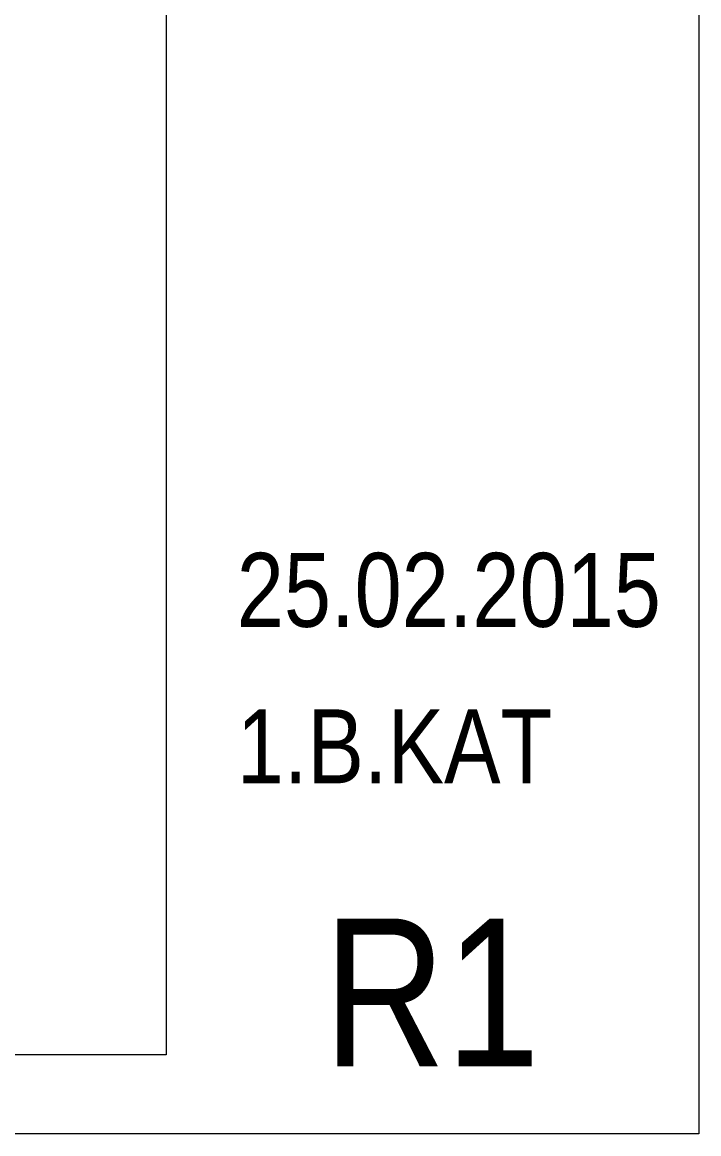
# Model space of a CAD drawing. Header units: metres. Extents: x -19121 to 152404, y -12107 to 29421.
# Drawn here: x 71416 to 74159, y -4219 to 290 of the extents above; entities that cross this region are included whole.
import ezdxf

# ---------------------------------------------------------------- set-up
doc = ezdxf.new("R2010")
doc.units = ezdxf.units.M
doc.header["$LTSCALE"] = 50
doc.header["$MEASUREMENT"] = 0
doc.layers.get('0').update_dxf_attribs({"color": 9, "lineweight": 5})
doc.layers.add('40A', color=9, linetype='Continuous', lineweight=5)
doc.styles.add('MuuM_TEXT-STANDART', font='ARIALN.TTF')

msp = doc.modelspace()

# ---------------------------------------------------------------- linework, layer by layer
at = {"layer": '40A'}
for points in [[(74159.3, -4218.6), (46159.3, -4218.6), (46159.3, 12601.4), (74159.3, 12601.4)], [(74159.3, -4218.6), (46159.3, -4218.6), (46159.3, 12601.4), (74159.3, 12601.4)], [(46479.3, 12281.4), (71999.5, 12281.4), (71999.5, -3898.6), (46479.3, -3898.6)], [(46479.3, 12281.4), (71999.5, 12281.4), (71999.5, -3898.6), (46479.3, -3898.6)]]:
    msp.add_lwpolyline(points, close=True, dxfattribs=at)

# ---------------------------------------------------------------- texts
at = {"style": 'MuuM_TEXT-STANDART'}
for s, height, p in [('25.02.2015', 300, (72285.7, -2162.4)), ('1.B.KAT', 300, (72285.7, -2797)), ('R1', 600, (72637.4, -3945.4))]:
    msp.add_text(s, height=height, dxfattribs=at).set_placement(p)

doc.saveas('drawing.dxf')
